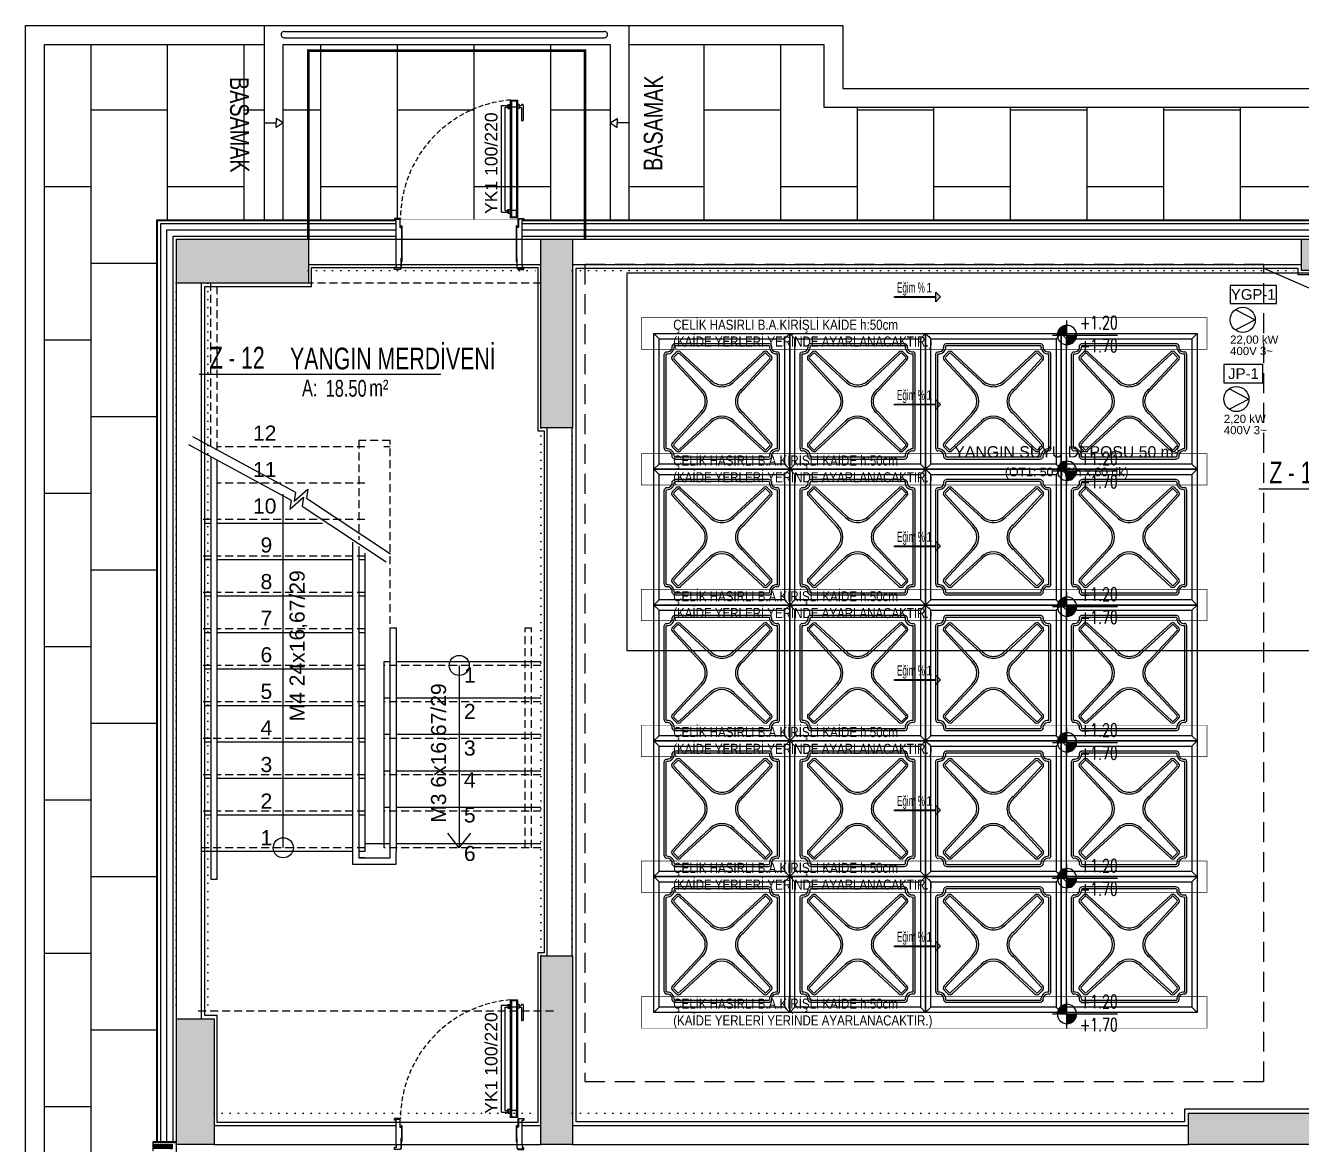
# Model space of a CAD drawing. Header units: inches. Extents: x 21 to 32698, y 13 to 3712.
# Drawn here: x 2922 to 3937, y 1862 to 2752 of the extents above; entities that cross this region are included whole.
import ezdxf
from ezdxf.enums import TextEntityAlignment as Align

# ---------------------------------------------------------------- set-up
doc = ezdxf.new("R2010")
doc.units = ezdxf.units.IN
doc.header["$MEASUREMENT"] = 0
doc.set_wipeout_variables(frame=1)
for name, pattern in [('( Hidden )', [0.375, 0.25, -0.125]), ('ACAD_ISO03W100', [30, 12, -18]), ('DOT', [6.35, 0, -6.35]), ('HIDDEN', [9.525, 6.35, -3.175]), ('IMPORT-HIDDEN2', [47.625, 31.75, -15.875])]:
    doc.linetypes.add(name, pattern=pattern)
for name, color, linetype in [('MEK-ELK-ETIKET', 7, 'Continuous'), ('MEK-ELK-GUC', 6, 'Continuous'), ('MEK-ELK-YANGIN', 1, 'Continuous')]:
    doc.layers.add(name, color=color, linetype=linetype)
for name, color, linetype, lineweight in [('Z_MİM_-KM-AREA-IDEN', 8, 'Continuous', 25), ('Z_MİM_-KM-BEAM-RAY', 8, 'DOT', 25), ('Z_MİM_-KM-CERAMIC-09', 8, 'Continuous', 25), ('Z_MİM_-KM-DOOR', 8, 'Continuous', 25), ('Z_MİM_-KM-DOOR-FRAM', 8, 'Continuous', 25), ('Z_MİM_-KM-DOOR-IDEN', 8, 'Continuous', 25), ('Z_MİM_-KM-FLOR-HRAL', 8, 'Continuous', 25), ('Z_MİM_-KM-FLOR-LEVL-1', 8, 'Continuous', 25), ('Z_MİM_-KM-GLAZ', 8, 'Continuous', 25), ('Z_MİM_-KM-IRON-05', 8, 'Continuous', 25), ('Z_MİM_-KM-IZO-THERMAL', 8, 'Continuous', 25), ('Z_MİM_-KM-IZO-THERMAL-ROCKWOOL', 8, 'BATTING', 25), ('Z_MİM_-KM-PAINT', 8, 'Continuous', 25), ('Z_MİM_-KM-PATTERN-00', 8, 'Continuous', 25), ('Z_MİM_-KM-PATTERN-STRC', 8, 'Continuous', 25), ('Z_MİM_-KM-PAVEMENT', 8, 'Continuous', 25), ('Z_MİM_-KM-RAY-1', 8, 'IMPORT-HIDDEN2', 25), ('Z_MİM_-KM-ROOF-RAY', 8, 'DOT', 25), ('Z_MİM_-KM-STRC-CONCRETE', 8, 'Continuous', 25), ('Z_MİM_-KM-STRS', 8, 'Continuous', 25), ('Z_MİM_-KM-STRS-ANNO', 8, 'Continuous', 25), ('Z_MİM_-KM-STRS-HID', 8, 'HIDDEN', 25), ('Z_MİM_-KM-STRS-IDEN', 8, 'Continuous', 25), ('Z_MİM_-KM-TEXT', 8, 'Continuous', 25), ('Z_MİM_-KM-TEXT-DETAIL', 8, 'Continuous', 25), ('Z_MİM_-KM-WALL', 8, 'Continuous', 25), ('Z_MİM_-KM-WALL-PL', 8, 'Continuous', 25), ('Z_MİM_-KM-WALL-PLASTER', 8, 'Continuous', 25), ('Z_MİM_00', 8, 'Continuous', 25), ('Z_MİM_MYM Taşyünü', 8, 'Continuous', 25), ('Z_MİM_MYM_alüminyum levha', 8, 'Continuous', 25), ('Z_MİM_MYM_galvaniz levha', 8, 'Continuous', 25), ('Z_MİM_MYM_MEMBRAN_', 8, 'HIDDEN', 25), ('Z_MİM_MYM_taşyünü', 8, 'Continuous', 25)]:
    doc.layers.add(name, color=color, linetype=linetype, lineweight=lineweight)
doc.styles.add('-KM-OLCU', font='ARIALN.TTF')
doc.styles.add('Arial', font='arial.ttf', dxfattribs={"height": 100})
doc.styles.add('Arial Narrow', font='ARIALN.TTF', dxfattribs={"height": 8})
doc.styles.add('Arial_4', font='arial.ttf', dxfattribs={"height": 10})
doc.styles.add('MAH', font='arial.ttf', dxfattribs={"width": 0.8, "height": 17.5})
doc.styles.add('MEK_ELK', font='arial.ttf')
doc.styles.add('S1', font='arial.ttf', dxfattribs={"width": 0.75, "height": 11})
doc.styles.add('STYLE1', font='arial.ttf', dxfattribs={"height": 1})
doc.styles.add('TEXT 1 romans', font='romans.shx', dxfattribs={"width": 0.7})
doc.linetypes.add('BATTING', pattern='A,0.00254,-2.54,[134,ltypeshp.shx,S=2.54,R=0,X=-2.54,Y=0],-5.08,[134,ltypeshp.shx,S=2.54,R=180,X=2.54,Y=0],-2.54', length=10.16254)

# ---------------------------------------------------------------- blocks, each defined once
blk = doc.blocks.new('TRETUVAR')
at = {"layer": 'Z_MİM_-KM-PATTERN-00'}
h = blk.add_hatch(dxfattribs=at)
h.set_pattern_fill('AR-B816', color=256, scale=0.3, angle=90)
h.set_pattern_definition([(90, (21322.77, 490.03), (-60.96, 4e-15), []), (180, (21322.77, 490.03), (-60.96, -60.96), [60.96, -60.96])])
h.paths.add_polyline_path([(22632.8, 2700), (19252.8, 2700), (19252.8, 2750), (19097.8, 2750), (19097.8, 2610), (22542.8, 2610), (22542.8, 2080.1), (22697.8, 2080.1), (22697.8, 1460.1), (22542.8, 1460.1), (22542.8, 980), (21222.8, 980), (21222.8, 590), (20152.8, 590), (20152.8, 980), (19012.8, 980), (19012.8, 1635), (18722.8, 1635), (18722.8, 2610), (18807.8, 2610), (18807.8, 2750), (18632.8, 2750), (18632.8, 1545), (18922.8, 1545), (18922.8, 890), (19882.8, 890), (19882.8, 665), (20022.8, 665), (20022.8, 490), (21322.8, 490), (21322.8, 890), (22632.8, 890), (22632.8, 1220.1), (22797.8, 1220.1), (22797.8, 2180.1), (22632.8, 2180.1)])
h.paths.add_polyline_path([(19082.8, 2750), (18822.8, 2750), (18822.8, 2610), (19082.8, 2610)], flags=16)
at = {"layer": 'Z_MİM_-KM-PAVEMENT'}
for points in [[(19097.8, 2765), (19267.8, 2765), (19267.8, 2715), (22647.8, 2715), (22647.8, 2195.1), (22812.8, 2195.1), (22812.8, 1195.1), (22647.8, 1195.1), (22647.8, 875), (21337.8, 875), (21337.8, 475), (19867.8, 475), (19867.8, 875), (18907.8, 875), (18907.8, 1530), (18617.8, 1530), (18617.8, 2765), (18807.8, 2765)], [(18807.8, 2610), (18807.8, 2765), (19097.8, 2765), (19097.8, 2610)], [(19882.8, 490), (19882.8, 890), (18922.8, 890), (18922.8, 1545), (18632.8, 1545), (18632.8, 2750), (18807.8, 2750)], [(18822.8, 2610), (18822.8, 2750), (19082.8, 2750), (19082.8, 2610)], [(19097.8, 2750), (19252.8, 2750), (19252.8, 2700), (22632.8, 2700), (22632.8, 2180.1), (22797.8, 2180.1), (22797.8, 1210.1), (22632.8, 1210.1), (22632.8, 890), (21322.8, 890), (21322.8, 490), (20022.8, 490)]]:
    blk.add_lwpolyline(points, dxfattribs=at)
blk.add_lwpolyline([(22542.8, 1460.1), (22542.8, 980), (21222.8, 980), (21222.8, 590), (20152.8, 590), (20152.8, 980), (19012.8, 980), (19012.8, 1635), (18722.8, 1635), (18722.8, 2610), (22542.8, 2610), (22542.8, 2080.1), (22697.8, 2080.1), (22697.8, 1460.1)], close=True, dxfattribs=at)
at = {"layer": 'Z_MİM_-KM-TEXT'}
for p, q in [((18822.8, 2687.5), (18817.2, 2691.1, 0)), ((18817.2, 2691.1, 0), (18817.2, 2687.5)), ((19082.8, 2687.5, 0), (19088.4, 2691.1, 0)), ((19088.4, 2691.1, 0), (19088.4, 2687.5, 0)), ((18807.8, 2687.5), (18817.2, 2687.5)), ((18822.8, 2687.5), (18817.2, 2684, 0)), ((18817.2, 2684, 0), (18817.2, 2687.5)), ((19082.8, 2687.5, 0), (19088.4, 2684, 0)), ((19097.8, 2687.5, 0), (19088.4, 2687.5, 0)), ((19088.4, 2684, 0), (19088.4, 2687.5, 0))]:
    blk.add_line(p, q, dxfattribs=at)
at = {"layer": 'Z_MİM_-KM-TEXT', "color": 7, "char_height": 15, "style": 'S1'}
for insert, width, attachment_point, rotation in [((18795.3, 2724.1, 0), 273.101, 1, 270.3674), ((19109.9, 2725.4, 0), 223.102, 3, 89.6326)]:
    blk.add_mtext('\\A1;BASAMAK', dxfattribs=dict(at, insert=insert, width=width, attachment_point=attachment_point, rotation=rotation))
blk = doc.blocks.new('-KM_Kolon_ZK')
at = {"layer": 'Z_MİM_-KM-PATTERN-STRC'}
for points in [[(-290, 1600), (-185, 1600), (-185, 1565), (-290, 1565)], [(0, 1600), (25, 1600), (25, 1450), (0, 1450)], [(605, 1600), (755, 1600), (755, 1575), (605, 1575)], [(0, 1030), (25, 1030), (25, 880), (0, 880)], [(-290, 980), (-260, 980), (-260, 880), (-290, 880)], [(515, 905), (665, 905), (665, 880), (515, 880)]]:
    blk.add_hatch(color=256, dxfattribs=at).paths.add_polyline_path(points, flags=0)
at = {"layer": 'Z_MİM_-KM-STRC-CONCRETE'}
for points in [[(-290, 1600), (-185, 1600), (-185, 1565), (-290, 1565)], [(0, 1600), (25, 1600), (25, 1450), (0, 1450)], [(605, 1600), (755, 1600), (755, 1575), (605, 1575)], [(0, 1030), (25, 1030), (25, 880), (0, 880)], [(-290, 980), (-260, 980), (-260, 880), (-290, 880)], [(515, 905), (665, 905), (665, 880), (515, 880)]]:
    blk.add_lwpolyline(points, close=True, dxfattribs=at)
blk = doc.blocks.new('A$C15377AD2')
at = {"layer": 'Z_MİM_-KM-TEXT-DETAIL', "color": 7, "ltscale": 0.2, "insert": (-70.6, 12.6), "char_height": 8, "attachment_point": 1, "style": '-KM-OLCU'}
blk.add_mtext_dynamic_manual_height_columns('ÇELİK HASIRLI B.A.KİRİŞLİ KAİDE h:50cm \\P\\pxql;(KAİDE YERLERİ YERİNDE AYARLANACAKTIR.)', width=225.981, gutter_width=12.5, heights=[0], dxfattribs=at)
blk = doc.blocks.new('KOT-P')
h = blk.add_hatch()
h.set_pattern_fill('ANSI31', color=256, scale=0.2, style=0)
h.set_pattern_definition([(45, (0, 0), (-0.449013, 0.449013), [])])
h.paths.add_polyline_path([(0, 0), (9.6, 0, 0.414214), (0, 9.6)])
h.paths.add_polyline_path([(-9.6, 0, 0.414214), (0, -9.6), (0, 0)])
for p, q in [((0, 14.4), (0, -14.4)), ((-14.4, 0), (50.4, 0))]:
    blk.add_line(p, q)
blk.add_circle((0, 0), 9.6)
at = {"color": 7, "style": 'TEXT 1 romans', "width": 0.7}
for tag, p in [('BKOT', (13, 1.5)), ('KKOT', (13, -13.7))]:
    blk.add_attdef(tag, p, '', height=12, dxfattribs=at)
blk = doc.blocks.new('A$C0b76e8d8')
at = {"layer": 'Z_MİM_-KM-PATTERN-00'}
for p, q in [((4.1, 103.9), (0, 108)), ((108, 108), (103.9, 103.9)), ((44.4, 69.6), (20.2, 92)), ((45.4, 70.7), (21.2, 93.1)), ((62.6, 70.7), (86.8, 93.1)), ((63.6, 69.6), (87.8, 92)), ((92.2, 89.3), (89.3, 92.2)), ((93.2, 90.3), (90.3, 93.2)), ((37.3, 62.6), (14.8, 86.9)), ((38.4, 63.6), (15.9, 87.9)), ((69.6, 63.6), (92.1, 87.9)), ((70.7, 62.6), (93.2, 86.9)), ((37.3, 45.4), (14.8, 21.1)), ((38.4, 44.4), (15.9, 20.1)), ((69.6, 44.4), (92.1, 20.1)), ((70.7, 45.4), (93.2, 21.1)), ((44.4, 38.4), (20.2, 16)), ((45.4, 37.3), (21.2, 14.9)), ((62.6, 37.3), (86.8, 14.9)), ((63.6, 38.4), (87.8, 16)), ((14.8, 17.7), (17.7, 14.8)), ((15.8, 18.7), (18.7, 15.8)), ((92.2, 18.7), (89.3, 15.8)), ((93.2, 17.7), (90.3, 14.8)), ((4.1, 4.1), (0, 0)), ((16.8, 9.8), (91.2, 9.8)), ((16.8, 8.2), (91.2, 8.2)), ((103.9, 4.1), (108, 0))]:
    blk.add_line(p, q, dxfattribs=at)
for points in [[(108, 0), (0, 0), (0, 108), (108, 108)], [(103.9, 4.1), (4.1, 4.1), (4.1, 103.9), (103.9, 103.9)]]:
    blk.add_lwpolyline(points, close=True, dxfattribs=at)
for points in [[(8.2, 16.8), (8.2, 91.2, -0.313877), (9.7, 93.5)], [(9.8, 16.8), (9.8, 91.2, -0.21709), (10.1, 91.8, -0.21709)], [(21.2, 93.1, 0.434278), (17.7, 93.2), (14.8, 90.3)], [(20.1, 92.1, 0.434836), (18.7, 92.2), (15.8, 89.3)], [(93.5, 98.3, 0.313877), (91.2, 99.8), (16.8, 99.8)], [(91.8, 97.9, 0.21709), (91.2, 98.2), (16.8, 98.2)], [(98.2, 16.8), (98.2, 91.2, 0.21709), (97.9, 91.8, 0.21709)], [(99.8, 16.8), (99.8, 91.2, 0.313877), (98.3, 93.5)]]:
    blk.add_lwpolyline(points, format="xyb", dxfattribs=at)
for centre, radius, start, end in [((10.5, 97.5), 4.09, 260.0241, 9.9759), ((10.5, 97.5), 5.72, 266.04, 3.96), ((16.8, 97.4), 2.45, 90, 159.7034), ((16.8, 97.4), 0.815, 90, 138.9932), ((88.6, 91.5), 2.44, 44.8259, 138.723), ((88.6, 91.5), 0.983, 44.8259, 138.723), ((97.5, 97.5), 5.72, 176.04, 273.96), ((97.5, 97.5), 4.09, 170.0241, 279.9759), ((16.5, 88.6), 2.45, 135, 225), ((16.5, 88.6), 0.985, 135, 225), ((91.5, 88.6), 0.985, 315, 45), ((91.5, 88.6), 2.45, 315, 45), ((28.6, 54), 12.2, 315, 45), ((28.6, 54), 13.7, 315, 45), ((54, 79.4), 13.7, 225, 315), ((54, 79.4), 12.2, 225, 315), ((77, 54), 12.2, 126.0938, 233.9062), ((77, 54), 10.7, 126.0938, 233.9062), ((54, 28.6), 13.7, 45, 135), ((54, 28.6), 12.2, 45, 135), ((16.5, 19.4), 2.45, 135, 225), ((91.5, 19.4), 2.45, 315, 45), ((10.6, 16.8), 2.45, 180, 249.7034), ((10.5, 10.5), 4.09, 350.0241, 99.9759), ((10.6, 16.8), 0.815, 180, 228.9932), ((10.5, 10.5), 5.72, 356.04, 93.96), ((16.5, 19.4), 0.985, 135, 225), ((19.4, 16.5), 2.44, 224.8259, 318.723), ((19.4, 16.5), 0.983, 224.8259, 318.723), ((88.6, 16.5), 2.44, 221.277, 315.1741), ((88.6, 16.5), 0.983, 221.277, 315.1741), ((97.5, 10.5), 5.72, 86.04, 183.96), ((91.5, 19.4), 0.985, 315, 45), ((97.5, 10.5), 4.09, 80.0241, 189.9759), ((97.4, 16.8), 0.815, 311.0068, 0), ((97.4, 16.8), 2.45, 290.2966, 0), ((16.8, 10.6), 2.45, 200.2966, 270), ((16.8, 10.6), 0.815, 221.0068, 270), ((91.2, 10.6), 0.815, 270, 318.9932), ((91.2, 10.6), 2.45, 270, 339.7034)]:
    blk.add_arc(centre, radius, start, end, dxfattribs=at)
blk = doc.blocks.new('A$Cce97a36c')
at = {"layer": 'Z_MİM_-KM-STRS', "const_width": 0.5}
for points in [[(54, 617.3), (504, 617.3), (504, 592.3), (54, 592.3)], [(54, 509.3), (504, 509.3), (504, 484.3), (54, 484.3)], [(54, 401.3), (504, 401.3), (504, 376.3), (54, 376.3)], [(54, 293.3), (504, 293.3), (504, 268.3), (54, 268.3)], [(54, 185.3), (504, 185.3), (504, 160.3), (54, 160.3)], [(54, 77.3), (504, 77.3), (504, 52.3), (54, 52.3)]]:
    blk.add_lwpolyline(points, close=True, dxfattribs=at)
for name, p in [('A$C15377AD2', (149.9, 603.2)), ('A$C0b76e8d8', (64, 496.8)), ('A$C0b76e8d8', (172, 496.8)), ('A$C0b76e8d8', (280, 496.8)), ('A$C0b76e8d8', (388, 496.8)), ('A$C15377AD2', (149.9, 495.2)), ('A$C0b76e8d8', (64, 388.8)), ('A$C0b76e8d8', (172, 388.8)), ('A$C0b76e8d8', (280, 388.8)), ('A$C0b76e8d8', (388, 388.8)), ('A$C15377AD2', (149.9, 387.2)), ('A$C0b76e8d8', (64, 280.8)), ('A$C0b76e8d8', (172, 280.8)), ('A$C0b76e8d8', (280, 280.8)), ('A$C0b76e8d8', (388, 280.8)), ('A$C15377AD2', (149.9, 279.2)), ('A$C0b76e8d8', (64, 172.8)), ('A$C0b76e8d8', (172, 172.8)), ('A$C0b76e8d8', (280, 172.8)), ('A$C0b76e8d8', (388, 172.8)), ('A$C15377AD2', (149.9, 171.2)), ('A$C0b76e8d8', (64, 64.8)), ('A$C0b76e8d8', (172, 64.8)), ('A$C0b76e8d8', (280, 64.8)), ('A$C0b76e8d8', (388, 64.8)), ('A$C15377AD2', (149.9, 63.2))]:
    blk.add_blockref(name, p)
at = {"layer": 'Z_MİM_-KM-FLOR-LEVL-1'}
ref = blk.add_blockref('KOT-P', (392.5, 603.6), dxfattribs=dict(at, xscale=-0.8, yscale=0.8, zscale=0.8, rotation=180))
ref.add_attrib('KKOT', '+1.70', (402.9, 589.9), dxfattribs={"color": 7, "height": 10.42, "style": 'TEXT 1 romans', "width": 0.7})
ref.add_attrib('BKOT', '+1.20', (402.9, 608.3), dxfattribs={"color": 7, "height": 10.42, "style": 'TEXT 1 romans', "width": 0.7})
ref = blk.add_blockref('KOT-P', (392.5, 495.6), dxfattribs=dict(at, xscale=-0.8, yscale=0.8, zscale=0.8, rotation=180))
ref.add_attrib('KKOT', '+1.70', (402.9, 481.9), dxfattribs={"color": 7, "height": 10.42, "style": 'TEXT 1 romans', "width": 0.7})
ref.add_attrib('BKOT', '+1.20', (402.9, 500.3), dxfattribs={"color": 7, "height": 10.42, "style": 'TEXT 1 romans', "width": 0.7})
ref = blk.add_blockref('KOT-P', (392.5, 387.6), dxfattribs=dict(at, xscale=-0.8, yscale=0.8, zscale=0.8, rotation=180))
ref.add_attrib('KKOT', '+1.70', (402.9, 373.9), dxfattribs={"color": 7, "height": 10.42, "style": 'TEXT 1 romans', "width": 0.7})
ref.add_attrib('BKOT', '+1.20', (402.9, 392.3), dxfattribs={"color": 7, "height": 10.42, "style": 'TEXT 1 romans', "width": 0.7})
ref = blk.add_blockref('KOT-P', (392.5, 279.6), dxfattribs=dict(at, xscale=-0.8, yscale=0.8, zscale=0.8, rotation=180))
ref.add_attrib('KKOT', '+1.70', (402.9, 265.9), dxfattribs={"color": 7, "height": 10.42, "style": 'TEXT 1 romans', "width": 0.7})
ref.add_attrib('BKOT', '+1.20', (402.9, 284.3), dxfattribs={"color": 7, "height": 10.42, "style": 'TEXT 1 romans', "width": 0.7})
ref = blk.add_blockref('KOT-P', (392.5, 171.6), dxfattribs=dict(at, xscale=-0.8, yscale=0.8, zscale=0.8, rotation=180))
ref.add_attrib('KKOT', '+1.70', (402.9, 157.9), dxfattribs={"color": 7, "height": 10.42, "style": 'TEXT 1 romans', "width": 0.7})
ref.add_attrib('BKOT', '+1.20', (402.9, 176.3), dxfattribs={"color": 7, "height": 10.42, "style": 'TEXT 1 romans', "width": 0.7})
ref = blk.add_blockref('KOT-P', (392.5, 63.6), dxfattribs=dict(at, xscale=-0.8, yscale=0.8, zscale=0.8, rotation=180))
ref.add_attrib('KKOT', '+1.70', (402.9, 49.9), dxfattribs={"color": 7, "height": 10.42, "style": 'TEXT 1 romans', "width": 0.7})
ref.add_attrib('BKOT', '+1.20', (402.9, 68.3), dxfattribs={"color": 7, "height": 10.42, "style": 'TEXT 1 romans', "width": 0.7})
blk = doc.blocks.new('XXX')
at = {"layer": 'Z_MİM_-KM-RAY-1', "ltscale": 0.5}
blk.add_lwpolyline([(18870.1, 4962.8), (18330.1, 4962.8), (18330.1, 4312.8), (18870.1, 4312.8)], close=True, dxfattribs=at)
blk.add_blockref('A$Cce97a36c', (18321.1, 4303))
blk = doc.blocks.new('*U160')
at = {"layer": 'Z_MİM_MYM_taşyünü'}
for p, q in [((-141, 6), (-147, 24)), ((-147, 0), (-135, 0)), ((-141, 6), (-135, 24)), ((-129, 6), (-135, 24)), ((-135, 0), (-123, 0)), ((-129, 6), (-123, 24)), ((-117, 6), (-123, 24)), ((-123, 0), (-112, 0)), ((-117, 6), (-112, 24)), ((-106, 6), (-112, 24)), ((-112, 0), (-100, 0)), ((-106, 6), (-100, 24)), ((-94, 6), (-100, 24)), ((-100, 0), (-88, 0)), ((-94, 6), (-88, 24)), ((-83, 6), (-88, 24)), ((-88, 0), (-77, 0)), ((-83, 6), (-77, 24)), ((-71, 6), (-77, 24)), ((-77, 0), (-65, 0)), ((-71, 6), (-65, 24)), ((-59, 6), (-65, 24)), ((-65, 0), (-53, 0)), ((-59, 6), (-53, 24)), ((-48, 6), (-53, 24)), ((-53, 0), (-42, 0)), ((-48, 6), (-42, 24)), ((-36, 6), (-42, 24)), ((-42, 0), (-30, 0)), ((-36, 6), (-30, 24)), ((-24, 6), (-30, 24)), ((-30, 0), (-18, 0)), ((-24, 6), (-18, 24)), ((-13, 6), (-18, 24)), ((-18, 0), (-7, 0)), ((-13, 6), (-7, 24)), ((-1, 6), (-7, 24)), ((-7, 0), (5, 0)), ((-1, 6), (5, 24))]:
    blk.add_line(p, q, dxfattribs=at)
at = {"layer": 'Z_MİM_MYM_taşyünü', "const_width": 0.5}
for points in [[(-145, 30), (-136, 30)], [(-133, 30), (-125, 30)], [(-122, 30), (-113, 30)], [(-110, 30), (-101, 30)], [(-98, 30), (-90, 30)], [(-87, 30), (-78, 30)], [(-75, 30), (-67, 30)], [(-64, 30), (-55, 30)], [(-52, 30), (-43, 30)], [(-40, 30), (-32, 30)], [(-29, 30), (-20, 30)], [(-17, 30), (-8, 30)], [(-5, 30), (3, 30)]]:
    blk.add_lwpolyline(points, dxfattribs=at)
at = {"layer": 'Z_MİM_MYM_taşyünü'}
for centre, start, end in [((-141, 24), 90, 180), ((-147, 6), 270, 0), ((-141, 24), 360, 90), ((-135, 6), 180, 270), ((-129, 24), 90, 180), ((-135, 6), 270, 0), ((-129, 24), 360, 90), ((-123, 6), 180, 270), ((-117, 24), 90, 180), ((-123, 6), 270, 0), ((-117, 24), 360, 90), ((-112, 6), 180, 270), ((-106, 24), 90, 180), ((-112, 6), 270, 0), ((-106, 24), 360, 90), ((-100, 6), 180, 270), ((-94, 24), 90, 180), ((-100, 6), 270, 0), ((-94, 24), 360, 90), ((-88, 6), 180, 270), ((-83, 24), 90, 180), ((-88, 6), 270, 0), ((-83, 24), 360, 90), ((-77, 6), 180, 270), ((-71, 24), 90, 180), ((-77, 6), 270, 0), ((-71, 24), 360, 90), ((-65, 6), 180, 270), ((-59, 24), 90, 180), ((-65, 6), 270, 0), ((-59, 24), 360, 90), ((-53, 6), 180, 270), ((-48, 24), 90, 180), ((-53, 6), 270, 0), ((-48, 24), 360, 90), ((-42, 6), 180, 270), ((-36, 24), 90, 180), ((-42, 6), 270, 0), ((-36, 24), 360, 90), ((-30, 6), 180, 270), ((-24, 24), 90, 180), ((-30, 6), 270, 0), ((-24, 24), 360, 90), ((-18, 6), 180, 270), ((-13, 24), 90, 180), ((-18, 6), 270, 0), ((-13, 24), 360, 90), ((-7, 6), 180, 270), ((-1, 24), 90, 180), ((-7, 6), 270, 0), ((-1, 24), 360, 90), ((5, 6), 180, 270)]:
    blk.add_arc(centre, 5.82, start, end, dxfattribs=at)
blk = doc.blocks.new('-KM-AL2 210_900')
blk.add_wipeout([(1434.3, 1420), (1434.3, 1217.8), (1415.6, 1217.8), (1415.6, 1422), (1434.3, 1422.2)])
blk.add_lwpolyline([(1434.2, 1420, 0.414214), (1434.3, 1420), (1434.3, 1422.1, 0.414214), (1434.2, 1422.2), (1432.3, 1422.2, 0.414214), (1432.3, 1422.1), (1432.3, 1422.1, 0.41126), (1432.3, 1422.1), (1432.5, 1422), (1432.5, 1422.1), (1432.7, 1422), (1432.7, 1422.1), (1432.9, 1422), (1432.9, 1422.1), (1433.1, 1422), (1433.1, 1422.1), (1433.3, 1422), (1433.3, 1422.1), (1434.2, 1422.1), (1434.2, 1421.7), (1433.3, 1421.7), (1433.3, 1421.7), (1433.1, 1421.7), (1433.1, 1421.7), (1432.9, 1421.7), (1432.9, 1421.7), (1432.7, 1421.7), (1432.7, 1421.7), (1432.5, 1421.7), (1432.5, 1421.7), (1432.3, 1421.7, 0.414214), (1432.3, 1421.6), (1432.3, 1421.6, 0.414214), (1432.3, 1421.6), (1434.2, 1421.6), (1434.2, 1420, 0.414214), (1434.2, 1420)], format="xyb")
at = {"layer": 'Z_MİM_MYM_alüminyum levha'}
blk.add_lwpolyline([(1433.9, 1422, -0.414214), (1433.9, 1422), (1429.3, 1422), (1415.8, 1422, 0.414214), (1415.6, 1421.8), (1415.6, 1415.2), (1415.8, 1415.2), (1415.8, 1421.8, -0.414214), (1415.8, 1421.8), (1429.3, 1421.8), (1433.9, 1421.8, 0.000012), (1433.9, 1421.8), (1433.9, 1422)], format="xyb", dxfattribs=at)
at = {"layer": 'Z_MİM_MYM_galvaniz levha', "elevation": 0}
blk.add_lwpolyline([(1431.1, 1420.3), (1431, 1420.3), (1431, 1417), (1429.2, 1417), (1428.2, 1418), (1428.1, 1417.9, 0.414214), (1428.1, 1417.9), (1429.1, 1416.9), (1431.1, 1416.9)], format="xyb", close=True, dxfattribs=at)
at = {"layer": 'Z_MİM_MYM_MEMBRAN_', "ltscale": 20, "const_width": 0.08}
blk.add_lwpolyline([(1415.8, 1415.4), (1415.8, 1417.1), (1416.4, 1420.1), (1416.4, 1420.1), (1434.3, 1420), (1434.3, 1421.1), (1434.3, 1421.6)], dxfattribs=at)
at = {"layer": 'Z_MİM_MYM Taşyünü', "xscale": 0.1000000000000001, "yscale": 0.1000000000000001, "zscale": 0.1000000000000001}
blk.add_blockref('*U160', (1430.8, 1417.1), dxfattribs=at)
blk = doc.blocks.new('*U173')
at = {"layer": 'Z_MİM_-KM-IRON-05'}
for p, q in [((91.6, 30), (91.6, 115)), ((91.6, 115), (96.5, 115)), ((94.6, 31.4), (94.6, 113.6)), ((94.6, 113.6), (96.5, 113.6)), ((96.5, 115.7), (96.5, 112.7)), ((96.5, 115.7), (97.2, 115.7)), ((96.5, 112.7), (97.2, 112.7)), ((97.3, 115.7), (97.3, 112.7)), ((97.3, 115.7), (98.8, 115.7)), ((97.3, 112.7), (98.8, 112.7)), ((99, 118.8), (104.1, 118.8)), ((99.5, 118.8), (99.5, 31.4)), ((103.6, 118.8), (103.6, 31.4)), ((105.6, 115.7), (104.3, 115.7)), ((105.6, 112.7), (104.3, 112.7)), ((105.6, 115.7), (105.6, 112.7)), ((105.6, 114.9), (107, 114.9)), ((107.4, 113.2), (107.4, 103.2)), ((108.5, 115.7), (107.8, 115.7)), ((108.9, 115.3), (108.9, 103.2)), ((108.5, 102.8), (107.8, 102.8)), ((94.6, 31.4), (96.5, 31.4)), ((96.5, 29.3), (96.5, 32.3)), ((96.5, 32.3), (97.2, 32.3)), ((97.3, 29.3), (97.3, 32.3)), ((97.3, 32.3), (98.8, 32.3)), ((91.6, 30), (96.5, 30)), ((96.5, 29.3), (97.2, 29.3)), ((97.3, 29.3), (98.8, 29.3))]:
    blk.add_line(p, q, dxfattribs=at)
for points in [[(99.5, 113.6), (99.5, 118.8), (103.6, 118.8), (103.6, 113.6)], [(99.6, 113.6), (99.6, 118.7), (103.5, 118.7), (103.5, 113.6)]]:
    blk.add_lwpolyline(points, close=True, dxfattribs=at)
blk.add_lwpolyline([(105.6, 113.5), (107, 113.5, -0.392814), (107.4, 113.2)], format="xyb", dxfattribs=at)
for centre, start, end in [((107, 115.3), 270, 355.7823), ((107.8, 115.3), 90, 175.7823), ((108.5, 115.3), 0, 90), ((107.8, 103.2), 184.2177, 270), ((108.5, 103.2), 270, 0)]:
    blk.add_arc(centre, 0.4, start, end, dxfattribs=at)
blk.add_wipeout([(7.9, 24.1), (107.9, 24.1), (107.9, 1.3), (7.9, 1.3)])
at = {"layer": 'Z_MİM_-KM-DOOR'}
for points in [[(12.1, 19.1, -1.015743), (12.2, 19.1), (12.2, 6.6, -1.000002), (12.1, 6.6), (12.1, 7.6), (11.9, 7.6), (11.9, 6.5, 0.414214), (12.1, 6.3), (12.2, 6.3, 0.414214), (12.4, 6.5), (12.4, 19.1, 0.414214), (12.2, 19.3), (12.1, 19.3, 0.414214), (11.9, 19.1), (11.9, 18.3, -0.414214), (11.8, 18.2), (11, 18.2, -0.414214), (10.9, 18.3), (10.9, 24.7, 0.414214), (10.6, 25), (6.8, 25, 0.414214), (6.4, 24.6), (6.4, 23.5), (6.6, 23.5), (6.6, 24.6, -0.414214), (6.8, 24.8), (10.6, 24.8, -0.414214), (10.7, 24.7), (10.7, 18.3, 0.414214), (11, 18), (11.8, 18, 0.414214), (12.1, 18.3)], [(103.7, 19.1, 1.015743), (103.6, 19.1), (103.6, 6.6, 1.000002), (103.7, 6.6), (103.7, 7.6), (103.9, 7.6), (103.9, 6.5, -0.414214), (103.7, 6.3), (103.6, 6.3, -0.414214), (103.4, 6.5), (103.4, 19.1, -0.414214), (103.6, 19.3), (103.7, 19.3, -0.414214), (103.9, 19.1), (103.9, 18.3, 0.414214), (104, 18.2), (104.8, 18.2, 0.414214), (104.9, 18.3), (104.9, 24.7, -0.414214), (105.2, 25), (109, 25, -0.414214), (109.4, 24.6), (109.4, 23.5), (109.2, 23.5), (109.2, 24.6, 0.414214), (109, 24.8), (105.2, 24.8, 0.414214), (105.1, 24.7), (105.1, 18.3, -0.414214), (104.8, 18), (104, 18, -0.414214), (103.7, 18.3)]]:
    blk.add_lwpolyline(points, format="xyb", close=True, dxfattribs=at)
for points in [[(11.7, 9.3), (11.9, 9.3), (11.9, 1.3), (10.9, 0.3), (6.8, 0.3, -0.414214), (6.4, 0.7), (6.4, 1.8), (6.6, 1.8), (6.6, 0.7, 0.414214), (6.8, 0.5), (10.9, 0.5), (11.7, 1.4), (11.7, 9.3)], [(104.1, 9.3), (103.9, 9.3), (103.9, 1.3), (104.9, 0.3), (109, 0.3, 0.414214), (109.4, 0.7), (109.4, 1.8), (109.2, 1.8), (109.2, 0.7, -0.414214), (109, 0.5), (105, 0.5), (104.1, 1.4), (104.1, 9.3)]]:
    blk.add_lwpolyline(points, format="xyb", dxfattribs=at)
at = {"layer": 'Z_MİM_-KM-DOOR-FRAM', "linetype": '( Hidden )', "ltscale": 15}
blk.add_arc((106.4, 24.4), 95.2, 94.5613, 179.5958, dxfattribs=at)
at = {"layer": 'Z_MİM_-KM-IRON-05'}
blk.add_line((99, 26.2), (104.1, 26.2), dxfattribs=at)
for points in [[(104.3, 119.3), (104.3, 25.7), (98.8, 25.7), (98.8, 119.3)], [(99, 25.9), (99, 119.1), (104.1, 119.1), (104.1, 25.9)], [(99.5, 31.4), (99.5, 26.2), (103.6, 26.2), (103.6, 31.4)], [(99.6, 31.4), (99.6, 26.3), (103.5, 26.3), (103.5, 31.4)]]:
    blk.add_lwpolyline(points, close=True, dxfattribs=at)
at = {"layer": 'Z_MİM_-KM-WALL'}
for p, q in [((7.9, 4.3), (7.9, 21)), ((107.9, 4.3), (107.9, 21))]:
    blk.add_line(p, q, dxfattribs=at)
at = {"layer": 'Z_MİM_-KM-WALL-PLASTER'}
for points in [[(7.9, 21), (7.9, 23.5), (6.5, 23.5)], [(107.9, 21), (107.9, 23.5), (109.3, 23.5)], [(7.9, 4.3), (7.9, 1.8), (6.5, 1.8)], [(107.9, 4.3), (107.9, 1.8), (109.3, 1.8)]]:
    blk.add_lwpolyline(points, dxfattribs=at)
at = {"layer": 'Z_MİM_-KM-DOOR-IDEN', "color": 7, "insert": (88.5, 28.7, 0), "char_height": 10, "width": 89.99, "attachment_point": 7, "rotation": 90, "style": 'STYLE1'}
blk.add_mtext('YK1 100/220', dxfattribs=at)
blk = doc.blocks.new('-KM_Kiriş İzi_ZK')
at = {"layer": 'Z_MİM_-KM-BEAM-RAY'}
for p, q in [((-185, 1600), (0, 1600)), ((-185, 1600), (0, 1600)), ((25, 1600), (605, 1600)), ((-185, 1575), (0, 1575)), ((-185, 1575), (0, 1575)), ((25, 1575), (605, 1575)), ((-290, 1565), (-290, 980)), ((-265, 1565), (-265, 980)), ((0, 1450), (0, 1030)), ((25, 1450), (25, 1030)), ((-260, 905), (0, 905)), ((25, 905), (515, 905))]:
    blk.add_line(p, q, dxfattribs=at)
blk = doc.blocks.new('*U121')
blk.add_line((0, 0), (192.4, 0))
at = {"color": 7, "style": 'MAH', "width": 0.6}
blk.add_text('-', height=17.1, dxfattribs=at).set_placement((26, 13.1), align=Align.MIDDLE_CENTER)
at = {"color": 7, "style": 'Arial_4', "width": 0.7}
for s, p in [('A:', (81.9, -17.7)), ('m² ', (135.4, -17.7))]:
    blk.add_text(s, height=13.33, dxfattribs=at).set_placement(p)
for tag, p in [('K', (8.6, 13.1)), ('00', (33.4, 13.1)), ('MAHALADI', (72.4, 12.4))]:
    blk.add_attdef(tag, text='', height=17.3, dxfattribs=at).set_placement(p, align=Align.MIDDLE_LEFT)
blk.add_attdef('27.00', text='', height=13.3, dxfattribs=at).set_placement((133.3, -11.3), align=Align.MIDDLE_RIGHT)
blk = doc.blocks.new('*U217')
at = {"layer": 'Z_MİM_-KM-IRON-05'}
for p, q in [((91.6, 30), (91.6, 115)), ((91.6, 115), (96.5, 115)), ((94.6, 31.4), (94.6, 113.6)), ((94.6, 113.6), (96.5, 113.6)), ((96.5, 115.7), (96.5, 112.7)), ((96.5, 115.7), (97.2, 115.7)), ((96.5, 112.7), (97.2, 112.7)), ((97.3, 115.7), (97.3, 112.7)), ((97.3, 115.7), (98.8, 115.7)), ((97.3, 112.7), (98.8, 112.7)), ((99, 118.8), (104.1, 118.8)), ((99.5, 118.8), (99.5, 31.4)), ((103.6, 118.8), (103.6, 31.4)), ((105.6, 115.7), (104.3, 115.7)), ((105.6, 112.7), (104.3, 112.7)), ((105.6, 115.7), (105.6, 112.7)), ((105.6, 114.9), (107, 114.9)), ((107.4, 113.2), (107.4, 103.2)), ((108.5, 115.7), (107.8, 115.7)), ((108.9, 115.3), (108.9, 103.2)), ((108.5, 102.8), (107.8, 102.8)), ((94.6, 31.4), (96.5, 31.4)), ((96.5, 29.3), (96.5, 32.3)), ((96.5, 32.3), (97.2, 32.3)), ((97.3, 29.3), (97.3, 32.3)), ((97.3, 32.3), (98.8, 32.3)), ((91.6, 30), (96.5, 30)), ((96.5, 29.3), (97.2, 29.3)), ((97.3, 29.3), (98.8, 29.3))]:
    blk.add_line(p, q, dxfattribs=at)
for points in [[(99.5, 113.6), (99.5, 118.8), (103.6, 118.8), (103.6, 113.6)], [(99.6, 113.6), (99.6, 118.7), (103.5, 118.7), (103.5, 113.6)]]:
    blk.add_lwpolyline(points, close=True, dxfattribs=at)
blk.add_lwpolyline([(105.6, 113.5), (107, 113.5, -0.392814), (107.4, 113.2)], format="xyb", dxfattribs=at)
for centre, start, end in [((107, 115.3), 270, 355.7823), ((107.8, 115.3), 90, 175.7823), ((108.5, 115.3), 0, 90), ((107.8, 103.2), 184.2177, 270), ((108.5, 103.2), 270, 0)]:
    blk.add_arc(centre, 0.4, start, end, dxfattribs=at)
blk.add_wipeout([(7.9, 24.1), (107.9, 24.1), (107.9, -14.5), (7.9, -14.5)])
at = {"layer": 'Z_MİM_-KM-DOOR'}
for points in [[(12.1, 19.1, -1.015743), (12.2, 19.1), (12.2, -9.2, -1.000002), (12.1, -9.2), (12.1, -8.2), (11.9, -8.2), (11.9, -9.3, 0.414214), (12.1, -9.5), (12.2, -9.5, 0.414214), (12.4, -9.3), (12.4, 19.1, 0.414214), (12.2, 19.3), (12.1, 19.3, 0.414214), (11.9, 19.1), (11.9, 18.3, -0.414214), (11.8, 18.2), (11, 18.2, -0.414214), (10.9, 18.3), (10.9, 24.7, 0.414214), (10.6, 25), (6.8, 25, 0.414214), (6.4, 24.6), (6.4, 23.5), (6.6, 23.5), (6.6, 24.6, -0.414214), (6.8, 24.8), (10.6, 24.8, -0.414214), (10.7, 24.7), (10.7, 18.3, 0.414214), (11, 18), (11.8, 18, 0.414214), (12.1, 18.3)], [(103.7, 19.1, 1.015743), (103.6, 19.1), (103.6, -9.2, 1.000002), (103.7, -9.2), (103.7, -8.2), (103.9, -8.2), (103.9, -9.3, -0.414214), (103.7, -9.5), (103.6, -9.5, -0.414214), (103.4, -9.3), (103.4, 19.1, -0.414214), (103.6, 19.3), (103.7, 19.3, -0.414214), (103.9, 19.1), (103.9, 18.3, 0.414214), (104, 18.2), (104.8, 18.2, 0.414214), (104.9, 18.3), (104.9, 24.7, -0.414214), (105.2, 25), (109, 25, -0.414214), (109.4, 24.6), (109.4, 23.5), (109.2, 23.5), (109.2, 24.6, 0.414214), (109, 24.8), (105.2, 24.8, 0.414214), (105.1, 24.7), (105.1, 18.3, -0.414214), (104.8, 18), (104, 18, -0.414214), (103.7, 18.3)]]:
    blk.add_lwpolyline(points, format="xyb", close=True, dxfattribs=at)
for points in [[(11.7, -6.5), (11.9, -6.5), (11.9, -14.5), (10.9, -15.5), (6.8, -15.5, -0.414214), (6.4, -15.1), (6.4, -14), (6.6, -14), (6.6, -15.1, 0.414214), (6.8, -15.3), (10.9, -15.3), (11.7, -14.4), (11.7, -6.5)], [(104.1, -6.5), (103.9, -6.5), (103.9, -14.5), (104.9, -15.5), (109, -15.5, 0.414214), (109.4, -15.1), (109.4, -14), (109.2, -14), (109.2, -15.1, -0.414214), (109, -15.3), (105, -15.3), (104.1, -14.4), (104.1, -6.5)]]:
    blk.add_lwpolyline(points, format="xyb", dxfattribs=at)
at = {"layer": 'Z_MİM_-KM-DOOR-FRAM', "linetype": '( Hidden )', "ltscale": 15}
blk.add_arc((106.4, 24.4), 95.2, 94.5613, 179.5958, dxfattribs=at)
at = {"layer": 'Z_MİM_-KM-IRON-05'}
blk.add_line((99, 26.2), (104.1, 26.2), dxfattribs=at)
for points in [[(104.3, 119.3), (104.3, 25.7), (98.8, 25.7), (98.8, 119.3)], [(99, 25.9), (99, 119.1), (104.1, 119.1), (104.1, 25.9)], [(99.5, 31.4), (99.5, 26.2), (103.6, 26.2), (103.6, 31.4)], [(99.6, 31.4), (99.6, 26.3), (103.5, 26.3), (103.5, 31.4)]]:
    blk.add_lwpolyline(points, close=True, dxfattribs=at)
at = {"layer": 'Z_MİM_-KM-WALL'}
for p, q in [((7.9, -11.5), (7.9, 21)), ((107.9, -11.5), (107.9, 21))]:
    blk.add_line(p, q, dxfattribs=at)
at = {"layer": 'Z_MİM_-KM-WALL-PLASTER'}
for points in [[(7.9, 21), (7.9, 23.5), (6.5, 23.5)], [(107.9, 21), (107.9, 23.5), (109.3, 23.5)], [(7.9, -11.5), (7.9, -14), (6.5, -14)], [(107.9, -11.5), (107.9, -14), (109.3, -14)]]:
    blk.add_lwpolyline(points, dxfattribs=at)
at = {"layer": 'Z_MİM_-KM-DOOR-IDEN', "color": 7, "insert": (88.5, 28.7, 0), "char_height": 10, "width": 89.99, "attachment_point": 7, "rotation": 90, "style": 'STYLE1'}
blk.add_mtext('YK1 100/220', dxfattribs=at)
blk = doc.blocks.new('*U243')
at = {"layer": 'Z_MİM_-KM-PATTERN-00'}
h = blk.add_hatch(color=256, dxfattribs=at)
h.dxf.hatch_style = 1
h.paths.add_polyline_path([(36.8, 3.9), (42.3, 4.4), (40, 1.7), (65.2, -19.4), (64.7, -20), (39.6, 1.1), (37.3, -1.6)])
at = {"linetype": 'Continuous'}
blk.add_lwpolyline([(36.8, 3.9), (42.3, 4.4), (40, 1.7), (65.2, -19.4), (64.7, -20), (39.6, 1.1), (37.3, -1.6)], close=True, dxfattribs=at)
at = {"color": 7, "style": '-KM-OLCU'}
blk.add_attdef('E', (43.1, -6.3), '', height=7.5, rotation=140, dxfattribs=at)
at = {"layer": 'Z_MİM_-KM-TEXT', "color": 7, "style": 'Arial Narrow', "width": 0.7}
blk.add_text('Eğim %%%', height=8, rotation=140, dxfattribs=at).set_placement((61.1, -21.1))
blk = doc.blocks.new('MEK_POMPA')
blk.add_lwpolyline([(-5.5, 8), (10, 0), (-5.5, -8)])
blk.add_circle((0, 0), 10)

msp = doc.modelspace()

# ---------------------------------------------------------------- linework, layer by layer
at = {"layer": 'MEK-ELK-YANGIN'}
for points in [[(3400, 2255), (4100, 2255), (4100, 2555), (3400, 2555)], [(3880, 2531), (3916.9, 2531), (3916.9, 2545.4), (3880, 2545.4)], [(3875, 2468), (3906.1, 2468), (3906.1, 2482.4), (3875, 2482.4)]]:
    msp.add_lwpolyline(points, close=True, dxfattribs=at)
at = {"layer": 'Z_MİM_-KM-CERAMIC-09'}
msp.add_lwpolyline([(4663.8, 2559.1), (4663.8, 2399.1), (4678.8, 2399.1), (4678.8, 2235.1), (3978.8, 2235.1), (3978.8, 1890.1), (3843.8, 1890.1), (3843.8, 1880.1), (3359.8, 1880.1), (3359.8, 2559.1), (3933.8, 2559.1), (3933.8, 2554.1), (4089.8, 2554.1), (4089.8, 2559.1)], close=True, dxfattribs=at)
at = {"layer": 'Z_MİM_-KM-FLOR-HRAL'}
for points in [[(3127.9, 2747.4), (3382, 2747.4)], [(3127.9, 2742.4), (3382.1, 2742.4)], [(3069.3, 2409), (3069.3, 2073.1), (3074.3, 2073.1), (3074.3, 2406.3)], [(3181.8, 2341.2), (3181.8, 2085.1), (3216.7, 2085.1), (3216.7, 2095.1)], [(3186.8, 2337.6), (3186.8, 2090.1), (3211.7, 2090.1), (3211.7, 2273.1), (3216.7, 2273.1), (3216.7, 2095.1)]]:
    msp.add_lwpolyline(points, dxfattribs=at)
for centre, start, end in [((3127.6, 2744.9), 83.9581, 276.0419), ((3382.3, 2744.9), 263.9581, 96.0419)]:
    msp.add_arc(centre, 2.51, start, end, dxfattribs=at)
at = {"layer": 'Z_MİM_-KM-IZO-THERMAL'}
msp.add_lwpolyline([(4654.3, 1293.1), (4654.3, 969.6), (3319.3, 969.6), (3319.3, 1624.6), (3029.3, 1624.6), (3029.3, 2594.6), (6844.3, 2594.6), (6844.3, 969.6), (5329.3, 969.6), (5329.3, 1293.1)], dxfattribs=at)
at = {"layer": 'Z_MİM_-KM-IZO-THERMAL-ROCKWOOL', "ltscale": 0.45}
msp.add_lwpolyline([(4649.3, 1293.1), (4649.3, 974.6), (3324.3, 974.6), (3324.3, 1629.6), (3034.3, 1629.6), (3034.3, 2589.6), (6839.3, 2589.6), (6839.3, 974.6), (5334.3, 974.6), (5334.3, 1293.1)], dxfattribs=at)
at = {"layer": 'Z_MİM_-KM-PAINT'}
msp.add_lwpolyline([(4657.3, 1293.1), (4657.3, 966.6), (3316.3, 966.6), (3316.3, 1621.6), (3026.3, 1621.6), (3026.3, 2597.6), (6847.3, 2597.6), (6847.3, 966.6), (5326.3, 966.6), (5326.3, 1293.1)], dxfattribs=at)
at = {"layer": 'Z_MİM_-KM-PATTERN-00'}
msp.add_lwpolyline([(3906.8, 2559.1), (4154.2, 2450.9)], dxfattribs=at)
at = {"layer": 'Z_MİM_-KM-ROOF-RAY', "linetype": 'ACAD_ISO03W100', "const_width": 2}
msp.add_lwpolyline([(3146.8, 2582.1), (3146.8, 2732.1), (3366.8, 2732.1), (3366.8, 2582.1)], dxfattribs=at)
at = {"layer": 'Z_MİM_-KM-STRS'}
for points in [[(3051.3, 2418.9), (3133.1, 2374.5), (3132.1, 2367.3), (3143, 2377), (3141.9, 2369.8), (3208.7, 2325.4)], [(3054.7, 2425.3), (3136.6, 2380.9), (3135.5, 2373.7), (3146.4, 2383.4), (3145.4, 2376.1), (3212.2, 2331.8)], [(3069.3, 2356.1), (3064.3, 2356.1)], [(3157.9, 2356.1), (3074.3, 2356.1)], [(3069.3, 2327.1), (3064.3, 2327.1)], [(3181.8, 2327.1), (3074.3, 2327.1)], [(3191.8, 2332.3), (3191.8, 2095.1), (3186.8, 2095.1)], [(3191.8, 2327.1), (3186.8, 2327.1)], [(3069.3, 2298.1), (3064.3, 2298.1)], [(3181.8, 2298.1), (3074.3, 2298.1)], [(3191.8, 2298.1), (3186.8, 2298.1)], [(3069.3, 2269.1), (3064.3, 2269.1)], [(3181.8, 2269.1), (3074.3, 2269.1)], [(3191.8, 2269.1), (3186.8, 2269.1)], [(3211.7, 2246.1), (3206.7, 2246.1), (3206.7, 2098.1)], [(3331.8, 2246.1), (3216.7, 2246.1)], [(3069.3, 2240.1), (3064.3, 2240.1)], [(3181.8, 2240.1), (3074.3, 2240.1)], [(3191.8, 2240.1), (3186.8, 2240.1)], [(3211.7, 2217.1), (3206.7, 2217.1)], [(3331.8, 2217.1), (3216.7, 2217.1)], [(3069.3, 2211.1), (3064.3, 2211.1)], [(3181.8, 2211.1), (3074.3, 2211.1)], [(3191.8, 2211.1), (3186.8, 2211.1)], [(3211.7, 2188.1), (3206.7, 2188.1)], [(3331.8, 2188.1), (3216.7, 2188.1)], [(3069.3, 2182.1), (3064.3, 2182.1)], [(3181.8, 2182.1), (3074.3, 2182.1)], [(3191.8, 2182.1), (3186.8, 2182.1)], [(3069.3, 2153.1), (3064.3, 2153.1)], [(3181.8, 2153.1), (3074.3, 2153.1)], [(3191.8, 2153.1), (3186.8, 2153.1)], [(3211.7, 2159.1), (3206.7, 2159.1)], [(3331.8, 2159.1), (3216.7, 2159.1)], [(3069.3, 2124.1), (3064.3, 2124.1)], [(3181.8, 2124.1), (3074.3, 2124.1)], [(3191.8, 2124.1), (3186.8, 2124.1)], [(3211.7, 2130.1), (3206.7, 2130.1)], [(3331.8, 2130.1), (3216.7, 2130.1)], [(3211.7, 2101.1), (3191.8, 2101.1)], [(3331.8, 2101.1), (3216.7, 2101.1)], [(3181.8, 2095.1), (3061.8, 2095.1)]]:
    msp.add_lwpolyline(points, dxfattribs=at)
at = {"layer": 'Z_MİM_-KM-STRS-ANNO'}
for points in [[(3126.8, 2098.1), (3126.8, 2379.4)], [(3266.8, 2243.1), (3266.8, 2098.1)], [(3266.8, 2098.1), (3257.6, 2109.8)], [(3266.8, 2098.1), (3275.9, 2109.8)]]:
    msp.add_lwpolyline(points, dxfattribs=at)
for centre in [(3266.8, 2243.1), (3126.8, 2098.1)]:
    msp.add_circle(centre, 8, dxfattribs=at)
at = {"layer": 'Z_MİM_-KM-STRS-HID'}
for p, q in [((3069.3, 2417.3), (3069.3, 2547.1)), ((3074.3, 2414.6), (3074.3, 2547.1)), ((3191.8, 2417.1), (3074.3, 2417.1)), ((3191.8, 2388.1), (3074.3, 2388.1)), ((3069.3, 2359.1), (3061.8, 2359.1)), ((3191.8, 2359.1), (3074.3, 2359.1)), ((3191.8, 2359.1), (3186.8, 2359.1)), ((3069.3, 2330.1), (3061.8, 2330.1)), ((3191.8, 2330.1), (3074.3, 2330.1)), ((3069.3, 2301.1), (3061.8, 2301.1)), ((3191.8, 2301.1), (3074.3, 2301.1)), ((3069.3, 2272.1), (3061.8, 2272.1)), ((3191.8, 2272.1), (3074.3, 2272.1)), ((3319.3, 2098.1), (3319.3, 2273.1)), ((3319.3, 2273.1), (3324.3, 2273.1)), ((3324.3, 2098.1), (3324.3, 2273.1)), ((3069.3, 2243.1), (3061.8, 2243.1)), ((3191.8, 2243.1), (3074.3, 2243.1)), ((3069.3, 2214.1), (3061.8, 2214.1)), ((3191.8, 2214.1), (3074.3, 2214.1)), ((3069.3, 2185.1), (3061.8, 2185.1)), ((3191.8, 2185.1), (3066.7, 2185.1)), ((3069.3, 2156.1), (3061.8, 2156.1)), ((3191.8, 2156.1), (3074.3, 2156.1)), ((3069.3, 2127.1), (3061.8, 2127.1)), ((3191.8, 2127.1), (3074.3, 2127.1))]:
    msp.add_line(p, q, dxfattribs=at)
for points in [[(3331.8, 2547.1), (3069.3, 2547.1)], [(3211.7, 2095.1), (3211.7, 2422.1), (3186.8, 2422.1), (3186.8, 2342.9)], [(3211.7, 2417.1), (3206.7, 2417.1)], [(3211.7, 2417.1), (3206.7, 2417.1)], [(3331.8, 2243.1), (3206.7, 2243.1)], [(3331.8, 2214.1), (3206.7, 2214.1)], [(3331.8, 2185.1), (3206.7, 2185.1)], [(3331.8, 2156.1), (3206.7, 2156.1)], [(3331.8, 2127.1), (3206.7, 2127.1)], [(3191.8, 2098.1), (3061.8, 2098.1)], [(3331.8, 2098.1), (3206.7, 2098.1)], [(3191.8, 2090.1), (3186.8, 2090.1)], [(3341.8, 1968.1), (3057.1, 1968.1)]]:
    msp.add_lwpolyline(points, dxfattribs=at)
at = {"layer": 'Z_MİM_-KM-WALL'}
for p, q in [((3356.8, 1877.1), (3846.7, 1877.1)), ((3356.8, 1862.1), (3846.8, 1862.1))]:
    msp.add_line(p, q, dxfattribs=at)
for points in [[(3336.7, 2012.1), (3336.7, 2432.1)], [(3356.7, 2012.1), (3356.7, 2432.1)]]:
    msp.add_lwpolyline(points, dxfattribs=at)
at = {"layer": 'Z_MİM_-KM-WALL-PL'}
for points in [[(3356.8, 2562.1), (3936.8, 2562.1)], [(3061.8, 1962.1), (3061.8, 2547.1)], [(3071.8, 1877.1), (3331.8, 1877.1)]]:
    msp.add_lwpolyline(points, dxfattribs=at)
at = {"layer": 'Z_MİM_-KM-WALL-PLASTER'}
for points in [[(4656.8, 1293.1), (4656.8, 967.1), (3316.8, 967.1), (3316.8, 1622.1), (3026.8, 1622.1), (3026.8, 2597.1), (6846.8, 2597.1), (6846.8, 967.1), (5326.8, 967.1), (5326.8, 1293.1)], [(4644.3, 1293.1), (4644.3, 979.6), (3329.3, 979.6), (3329.3, 1634.6), (3039.3, 1634.6), (3039.3, 2584.6), (6834.3, 2584.6), (6834.3, 979.6), (5339.3, 979.6), (5339.3, 1293.1)]]:
    msp.add_lwpolyline(points, dxfattribs=at)

# ---------------------------------------------------------------- block references
at = {"layer": 'MEK-ELK-YANGIN'}
for p in [(3890, 2518), (3885, 2455)]:
    msp.add_blockref('MEK_POMPA', p, dxfattribs=at)
at = {"layer": 'Z_MİM_-KM-AREA-IDEN'}
for p, values in [((3059.8, 2474.8), {'27.00': '18.50', '00': '12', 'K': 'Z', 'MAHALADI': 'YANGIN MERDİVENİ'}), ((3902.7, 2383.5), {'27.00': '65.46', '00': '14', 'K': 'Z', 'MAHALADI': 'YAĞ.SİS. VE GENEL SU DEPOSU'})]:
    msp.add_blockref('*U121', p, dxfattribs=at).add_auto_attribs(values)
at = {"layer": 'Z_MİM_-KM-STRC-CONCRETE'}
msp.add_blockref('-KM_Kolon_ZK', (3331.8, 982.1), dxfattribs=at)
at = {"layer": 'Z_MİM_-KM-STRS'}
msp.add_blockref('TRETUVAR', (-15696, -12.9), dxfattribs=at)
at = {"layer": 'Z_MİM_00'}
msp.add_blockref('XXX', (-14963.4, -2400.7), dxfattribs=at)
at = {"layer": 'Z_MİM_00', "rotation": 220.0000000032279}
for p in [(3675.4, 2562.8), (3675.4, 2477.3), (3675.4, 2364.5), (3675.4, 2258.2), (3675.4, 2154.5), (3675.4, 2046.4)]:
    msp.add_blockref('*U243', p, dxfattribs=at).add_auto_attribs({'E': '1'})

# ---------------------------------------------------------------- texts
at = {"layer": 'MEK-ELK-ETIKET', "style": 'MEK_ELK'}
for s, height, p in [('YGP-1', 8.5, (3898.4, 2538.2)), ('JP-1', 8.5, (3890.6, 2475.2)), ('YANGIN SUYU DEPOSU 50 m³', 9, (3750, 2413)), ('(OT1: 50 m³/h x 60 dk)', 7, (3750, 2397))]:
    msp.add_text(s, height=height, dxfattribs=at).set_placement(p, align=Align.MIDDLE_CENTER)
at = {"layer": 'MEK-ELK-GUC', "style": 'MEK_ELK'}
for s, p in [('22,00 kW', (3880, 2499)), ('400V 3~', (3880, 2490)), ('2,20 kW', (3875, 2436)), ('400V 3~', (3875, 2427))]:
    msp.add_text(s, height=6.5, dxfattribs=at).set_placement(p)
at = {"layer": 'Z_MİM_-KM-STRS-IDEN', "color": 7, "style": 'Arial'}
for s, p in [('12', (3102.7, 2421.9)), ('11', (3102.7, 2392.9)), ('10', (3102.7, 2363.9)), ('9', (3108.7, 2332.9)), ('8', (3108.7, 2303.8)), ('7', (3108.7, 2274.7)), ('6', (3108.7, 2245.6)), ('1', (3270.5, 2229.5)), ('5', (3108.7, 2216.5)), ('2', (3270.5, 2200.5)), ('4', (3108.7, 2187.4)), ('3', (3270.5, 2171.4)), ('3', (3108.7, 2158.3)), ('4', (3270.5, 2146)), ('2', (3108.7, 2129.2)), ('5', (3270.5, 2118.2)), ('1', (3108.7, 2100.1)), ('6', (3270.5, 2087.6))]:
    msp.add_text(s, height=12, dxfattribs=at).set_placement(p)
for s, p in [('M4 24x16,67/29', (3137.8, 2258.7)), ('M3 6x16,67/29', (3250.3, 2173.4))]:
    msp.add_text(s, height=12, rotation=90, dxfattribs=at).set_placement(p, align=Align.MIDDLE_CENTER)

# ---------------------------------------------------------------- next in the draw order: block references
at = {"layer": 'Z_MİM_-KM-DOOR'}
msp.add_blockref('*U173', (3208.8, 1857.8), dxfattribs=at)
at = {"layer": 'Z_MİM_-KM-GLAZ'}
msp.add_blockref('-KM-AL2 210_900', (1607.5, 442.1), dxfattribs=at)

# ---------------------------------------------------------------- next in the draw order: linework, layer by layer
at = {"layer": 'Z_MİM_-KM-WALL'}
msp.add_line((3071.8, 1862.1), (3331.8, 1862.1), dxfattribs=at)

# ---------------------------------------------------------------- next in the draw order: block references
at = {"layer": 'Z_MİM_-KM-BEAM-RAY'}
msp.add_blockref('-KM_Kiriş İzi_ZK', (3331.7, 982.1), dxfattribs=at)

# ---------------------------------------------------------------- next in the draw order: block references
at = {"layer": 'Z_MİM_-KM-DOOR'}
msp.add_blockref('*U217', (3208.8, 2573.5), dxfattribs=at)

# ---------------------------------------------------------------- next in the draw order: linework, layer by layer
at = {"layer": 'Z_MİM_-KM-WALL-PL'}
for points in [[(4641.8, 982.1), (3331.8, 982.1), (3331.8, 1637.1), (3041.8, 1637.1), (3041.8, 2582.1), (6831.8, 2582.1), (6831.8, 982.1), (5341.8, 982.1)], [(3146.8, 2562.1), (3331.8, 2562.1)]]:
    msp.add_lwpolyline(points, dxfattribs=at)
at = {"layer": 'Z_MİM_-KM-WALL-PLASTER'}
msp.add_lwpolyline([(3149.3, 2559.6), (3329.3, 2559.6), (3329.3, 2429.6), (3334.2, 2429.6), (3334.2, 2014.6), (3329.3, 2014.6), (3329.3, 1879.6), (3074.3, 1879.6), (3074.3, 1964.6), (3064.3, 1964.6), (3064.3, 2544.6), (3149.3, 2544.6)], close=True, dxfattribs=at)

doc.saveas('drawing.dxf')
